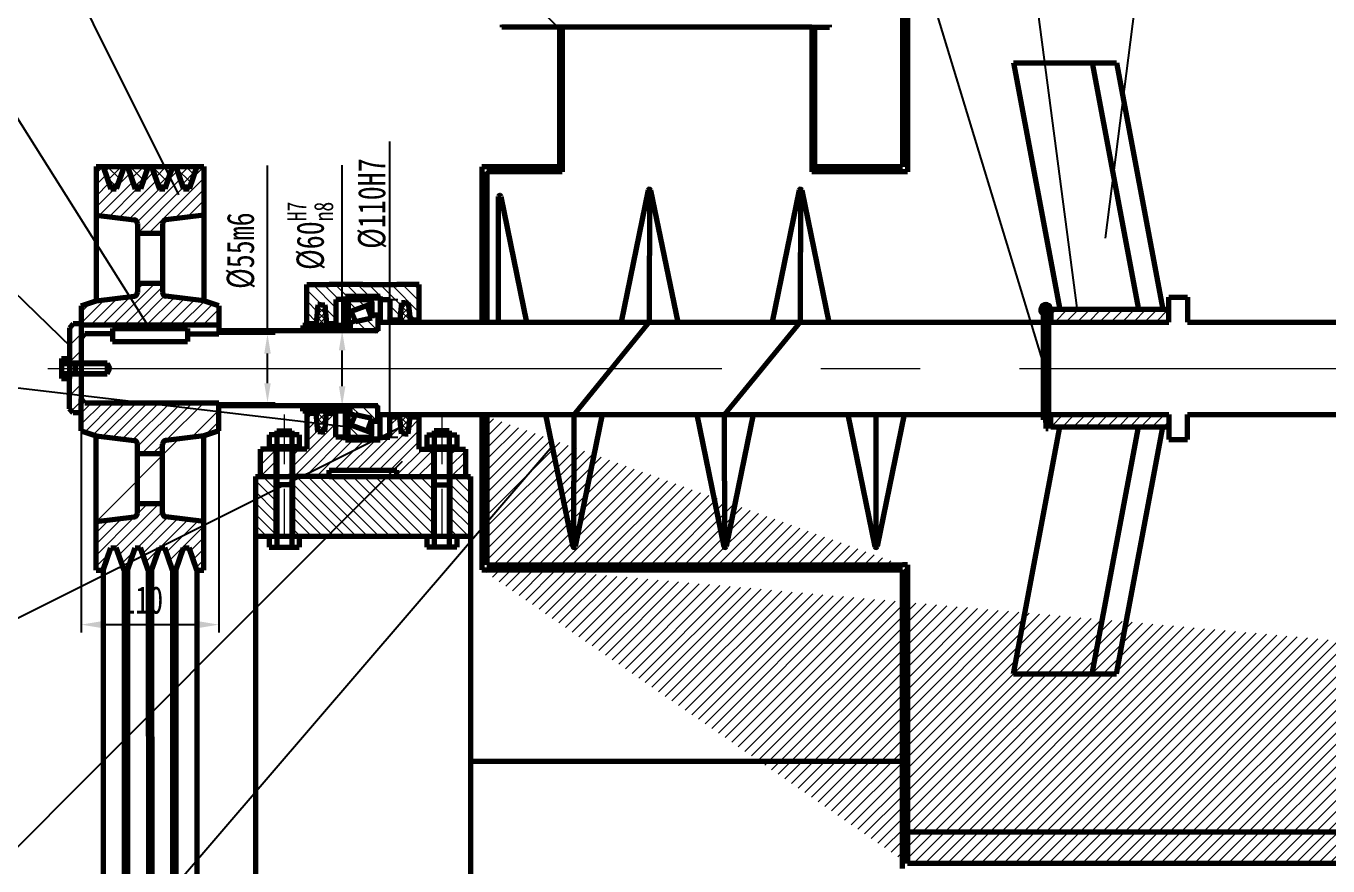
# Model space of a CAD drawing. Extents: x -15160 to 839, y 136 to 1948.
# Drawn here: x -237.4 to -70.8, y 1590.3 to 1697.8 of the extents above; entities that cross this region are included whole.
import ezdxf

# ---------------------------------------------------------------- set-up
doc = ezdxf.new("R2010")
doc.units = 0
doc.linetypes.add('CENTERX2', pattern=[101.60000000000001, 63.5, -12.7, 12.7, -12.7])
doc.linetypes.add('DASHED2', pattern=[9.524999999999999, 6.35, -3.175])
for name, color, linetype, lineweight in [('标注层', 3, 'CONTINUOUS', 25), ('点划线', 1, 'CENTERX2', 9), ('粗实线', 7, 'CONTINUOUS', 50), ('细实线', 5, 'CONTINUOUS', 20), ('虚线', 4, 'DASHED2', 9)]:
    doc.layers.add(name, color=color, linetype=linetype, lineweight=lineweight)
doc.styles.get("Standard").update_dxf_attribs({"font": 'simfang.ttf', "width": 0.75, "height": 5})

msp = doc.modelspace()

# ---------------------------------------------------------------- hatches: boundary and pattern name
at = {"layer": '细实线'}
h = msp.add_hatch(dxfattribs=at)
h.set_pattern_fill('ANSI31', color=256, scale=0.3200000000000001, style=0)
h.set_pattern_definition([(44.99999999999999, (-136.8445459959983, 1662.852031325792), (-0.7184204896855322, 0.7184204896855324), [])])
h.paths.add_polyline_path([(-136.8445459959983, 1697.628209879274), (-136.5245459959983, 1697.628209879274), (-136.5245459959983, 1679.766026279274), (-125.2718337676726, 1679.766026279274), (-125.2718337676726, 1717.982385647898), (258.7281662323275, 1717.982385647898), (258.7281662323275, 1662.852031325792), (258.0881662323275, 1662.852031325792), (258.0881662323274, 1717.342385647898), (-124.6318337676727, 1717.342385647898), (-124.6318337676727, 1679.126026279274), (-125.2718337676726, 1679.126026279274), (-136.8445459959983, 1679.126026279274)])
h = msp.add_hatch(dxfattribs=at)
h.set_pattern_fill('ANSI31', color=256, scale=0.3200000000000001, style=0)
h.set_pattern_definition([(44.99999999999999, (-179.0820744279982, 1659.902385647898), (-0.7184204896855322, 0.7184204896855324), [])])
h.paths.add_polyline_path([(-169.1355712919983, 1679.126026279274), (-168.8155712919983, 1679.126026279274), (-168.8155712919983, 1697.628209879274), (-169.1355712919984, 1697.628209879274), (-169.1355712919984, 1679.766026279274), (-179.0820744279982, 1679.766026279274), (-179.0820744279982, 1659.902385647898), (-178.4420744279983, 1659.902385647898), (-178.4420744279983, 1679.126026279274)])
h = msp.add_hatch(dxfattribs=at)
h.set_pattern_fill('ANSI31', color=256, scale=0.3200000000000001, style=0)
h.set_pattern_definition([(44.99999999999999, (-230.3575678723241, 1628.142385647898), (-0.7184204896855322, 0.7184204896855324), [])])
h.paths.add_polyline_path([(-214.6615678723242, 1679.822385647898), (-215.5611981998185, 1679.822385647898), (-216.5528617260929, 1676.942385647898), (-217.2502740185552, 1676.942385647898), (-218.2419375448293, 1679.822385647898), (-218.67647696047, 1679.822385647898), (-219.6681404867442, 1676.942385647898), (-220.3542740185553, 1676.942385647898), (-221.3459375448296, 1679.822385647898), (-221.7691981998185, 1679.822385647898), (-222.760861726093, 1676.942385647898), (-223.446995257904, 1676.942385647898), (-224.4386587841781, 1679.822385647898), (-224.8731981998187, 1679.822385647898), (-225.864861726093, 1676.942385647898), (-226.5622740185553, 1676.942385647898), (-227.5539375448295, 1679.822385647898), (-228.4535678723241, 1679.822385647898), (-228.4535678723242, 1673.575090327274), (-223.5805127583272, 1672.991719666644, -0.3797315956473384), (-223.157567872324, 1672.515122652421), (-223.157567872324, 1671.295090327274), (-220.2522057184823, 1671.295090327274), (-219.957567872324, 1671.589728173432), (-219.957567872324, 1672.515122652421, -0.3797315956473459), (-219.5346229863209, 1672.991719666644), (-214.661567872324, 1673.575090327274)])
h.paths.add_polyline_path([(-214.6615678723238, 1662.615090327274), (-219.5346229863208, 1663.198460987904, -0.3797315956473034), (-219.9575678723239, 1663.675058002128), (-219.9575678723239, 1664.895090327274), (-223.157567872324, 1664.895090327274), (-223.157567872324, 1663.675058002128, -0.3797315956473343), (-223.5805127583272, 1663.198460987904), (-228.4535678723238, 1662.615090327274), (-230.2463842498188, 1662.019332285623), (-230.3575678723241, 1661.908148663118), (-230.3575678723241, 1659.550385647898), (-212.757567872324, 1659.550385647898), (-212.757567872324, 1661.982385647898)])
h.paths.add_polyline_path([(-212.7575678723239, 1649.582385647898), (-212.997567872324, 1649.582385647898), (-213.237567872324, 1649.582385647898), (-229.8775678723241, 1649.582385647898), (-230.357567872324, 1650.062385647898), (-230.3575678723238, 1645.982385647898), (-228.4535678723236, 1645.349680968521), (-223.5805127583271, 1644.766310307892, -0.3797315956473343), (-223.157567872324, 1644.289713293668), (-223.157567872324, 1643.069680968521), (-219.9575678723238, 1643.069680968522), (-219.9575678723238, 1644.289713293668, -0.3797315956472951), (-219.5346229863207, 1644.766310307892), (-214.6615678723237, 1645.349680968521), (-212.7575678723239, 1645.982385647898)])
h.paths.add_polyline_path([(-214.6615678723239, 1634.389680968522), (-219.5346229863208, 1634.973051629152, -0.3797315956473377), (-219.957567872324, 1635.449648643375), (-219.9575678723239, 1636.669680968522), (-223.157567872324, 1636.669680968522), (-223.157567872324, 1635.449648643375, -0.3797315956473343), (-223.5805127583271, 1634.973051629152), (-228.4163386476745, 1634.394137810661), (-228.4535678723238, 1634.356908586011), (-228.4535678723238, 1628.142385647898), (-227.5539375448293, 1628.142385647898), (-226.5622740185551, 1631.022385647898), (-225.8648617260927, 1631.022385647898), (-224.8731981998186, 1628.142385647898), (-224.438658784178, 1628.142385647898), (-223.4469952579038, 1631.022385647898), (-222.7608617260927, 1631.022385647898), (-221.7691981998185, 1628.142385647898), (-221.3459375448293, 1628.142385647898), (-220.354274018555, 1631.022385647898), (-219.6681404867442, 1631.022385647898), (-218.67647696047, 1628.142385647898), (-218.2419375448293, 1628.142385647898), (-217.250274018555, 1631.022385647898), (-216.5528617260927, 1631.022385647898), (-215.5611981998184, 1628.142385647898), (-214.6615678723239, 1628.142385647898)])
h = msp.add_hatch(dxfattribs=at)
h.set_pattern_fill('ANSI37', color=256, scale=0.3200000000000001, style=0)
h.set_pattern_definition([(44.99999999999999, (-227.5539375448296, 1463.387194295431), (-0.7184204896855322, 0.7184204896855324), []), (135, (-227.5539375448296, 1463.387194295431), (-0.7184204896855324, -0.7184204896855322), [])])
h.paths.add_polyline_path([(-224.8731981998187, 1679.822385647898), (-227.5539375448296, 1679.822385647898), (-226.6499011422183, 1677.196873293619), (-225.77723460243, 1677.196873293619)])
h.paths.add_polyline_path([(-221.7691981998186, 1679.822385647898), (-224.4386587841781, 1679.822385647898), (-223.5346223815667, 1677.196873293619), (-222.67323460243, 1677.196873293619)])
h.paths.add_polyline_path([(-218.67647696047, 1679.822385647898), (-221.3459375448295, 1679.822385647898), (-220.4419011422181, 1677.196873293619), (-219.5805133630814, 1677.196873293619)])
h.paths.add_polyline_path([(-215.5611981998186, 1679.822385647898), (-218.2419375448295, 1679.822385647898), (-217.3379011422181, 1677.196873293619), (-216.4652346024299, 1677.196873293619)])
h.paths.add_polyline_path([(-225.7746168079867, 1466.094038074967), (-226.5912740366863, 1466.094038074967), (-227.3029454223367, 1464.02719429543), (-225.0629454223364, 1464.02719429543)])
h.paths.add_polyline_path([(-225.0629454223364, 1464.02719429543), (-227.3029454223367, 1464.02719429543), (-227.523315094842, 1463.387194295431), (-224.8425757498312, 1463.387194295431)])
h.paths.add_polyline_path([(-222.673974584695, 1466.103789766608), (-223.4726374993265, 1466.103789766608), (-224.1876666616853, 1464.02719429543), (-221.9589454223363, 1464.02719429543)])
h.paths.add_polyline_path([(-221.9589454223364, 1464.02719429543), (-224.1876666616853, 1464.02719429543), (-224.4080363341906, 1463.387194295431), (-221.7385757498311, 1463.387194295431)])
h.paths.add_polyline_path([(-219.580160730401, 1466.100616582398), (-220.3810088749234, 1466.100616582398), (-221.0949454223367, 1464.02719429543), (-218.8662241829877, 1464.02719429543)])
h.paths.add_polyline_path([(-218.8662241829877, 1464.02719429543), (-221.0949454223367, 1464.02719429543), (-221.3153150948419, 1463.387194295431), (-218.6458545104824, 1463.387194295431)])
h.paths.add_polyline_path([(-216.4592156782747, 1466.084160477061), (-217.2826751663983, 1466.084160477061), (-217.9909454223366, 1464.02719429543), (-215.7509454223363, 1464.02719429543)])
h.paths.add_polyline_path([(-215.7509454223363, 1464.02719429543), (-217.9909454223366, 1464.02719429543), (-218.2113150948418, 1463.387194295431), (-215.530575749831, 1463.387194295431)])
h = msp.add_hatch(dxfattribs=at)
h.set_pattern_fill('ANSI31', color=256, scale=0.3200000000000001, angle=90, style=0)
h.set_pattern_definition([(135, (-201.4987612759983, 1659.732141159274), (-0.7184204896855324, -0.7184204896855322), [])])
h.paths.add_polyline_path([(-187.0987612759983, 1664.707727511274), (-189.5367345996725, 1664.707727511274), (-189.9787612759982, 1664.707727511274), (-194.2987612759982, 1664.707727511274), (-194.2987612759982, 1663.182385647898), (-192.0787612759982, 1663.182385647898), (-192.0787612759982, 1662.808263335274), (-190.8407827479983, 1662.808263335274), (-190.8407827479982, 1660.179113479275), (-189.6016210490156, 1660.179113479275), (-189.3697093701004, 1662.370765550651), (-188.9404898021004, 1662.370765550651), (-188.5112702341004, 1662.370765550651), (-188.2793585551852, 1660.179113479275), (-187.0987612759983, 1660.179113479274)])
h.paths.add_polyline_path([(-194.2987612759982, 1664.707727511274), (-198.6187612759983, 1664.707727511274), (-199.060787952324, 1664.707727511274), (-201.4987612759983, 1664.707727511274), (-201.4987612759982, 1659.732141159274), (-200.3068963639982, 1659.732141159274), (-200.0569701079983, 1662.094037719274), (-199.6277505399983, 1662.094037719274), (-199.1985309719983, 1662.094037719274), (-198.9486047159983, 1659.732141159274), (-197.7567398039984, 1659.732141159274), (-197.7567398039982, 1662.808263335274), (-196.5187612759984, 1662.808263335274), (-196.5187612759983, 1663.182385647898), (-194.2987612759982, 1663.182385647898)])
h = msp.add_hatch(dxfattribs=at)
h.set_pattern_fill('ANSI31', color=256, scale=0.3200000000000001, style=0)
h.set_pattern_definition([(135, (-192.398761275998, 1658.782385647898), (0.7184204896855322, 0.7184204896855324), [])])
h.paths.add_polyline_path([(-196.1987612759982, 1661.123749124055), (-196.1987612759982, 1662.462385647898, -0.4142135623730951), (-195.8787612759982, 1662.782385647898), (-193.4787612759982, 1662.782385647898, -0.4142135623730951), (-193.1587612759981, 1662.462385647898), (-193.1587612759981, 1662.222385647897)])
h.paths.add_polyline_path([(-195.918761275998, 1658.782385647898), (-195.918761275998, 1659.784939330198), (-195.2824901928118, 1660.014883623308), (-195.2469427319983, 1659.929419303274), (-193.1587612759981, 1660.404893191274), (-193.1587612759984, 1660.782385647898), (-192.398761275998, 1660.782385647898), (-192.3987612759982, 1659.102385647898, -0.4142135623730919), (-192.7187612759982, 1658.782385647898)])
h = msp.add_hatch(dxfattribs=at)
h.set_pattern_fill('ANSI37', color=256, scale=0.16, angle=90, style=0)
h.set_pattern_definition([(135, (-200.3068963639982, 1645.594005745145), (-0.3592102448427662, -0.3592102448427661), []), (225, (-200.3068963639982, 1645.594005745145), (0.3592102448427661, -0.3592102448427662), [])])
h.paths.add_polyline_path([(-200.3068963639982, 1659.732141159274), (-200.3068963639983, 1659.455351655274), (-198.9486047159983, 1659.455351655274), (-198.9486047159983, 1659.732141159274), (-199.1985309719983, 1662.094037719274), (-199.6277505399983, 1662.094037719274), (-200.0569701079983, 1662.094037719274)])
h.paths.add_polyline_path([(-189.6016210490158, 1660.179113479275), (-189.6016210490158, 1659.902385647898), (-188.2793585551851, 1659.902385647898), (-188.2793585551852, 1660.179113479275), (-188.5112702341005, 1662.370765550651), (-188.9404898021004, 1662.370765550651), (-189.3697093701004, 1662.370765550651)])
h.paths.add_polyline_path([(-200.0569701079983, 1645.870733576521), (-199.6277505399983, 1645.870733576521), (-199.1985309719983, 1645.870733576521), (-198.9486047159983, 1648.232630136521), (-198.9486047159983, 1648.509419640521), (-200.3068963639982, 1648.509419640521), (-200.3068963639982, 1648.232630136522)])
h.paths.add_polyline_path([(-189.3697093701005, 1645.594005745145), (-188.9404898021004, 1645.594005745145), (-188.5112702341003, 1645.594005745145), (-188.2793585551852, 1647.78565781652), (-188.2793585551852, 1648.062385647898), (-189.6016210490158, 1648.062385647898), (-189.6016210490156, 1647.785657816522)])
h = msp.add_hatch(dxfattribs=at)
h.set_pattern_fill('ANSI31', color=256, scale=0.3200000000000001, style=0)
h.set_pattern_definition([(44.99999999999999, (-106.2885408759983, 1646.462385647898), (-0.7184204896855322, 0.7184204896855324), [])])
h.paths.add_polyline_path([(-91.18543549999815, 1659.902385647898), (-91.18543549999815, 1661.502385647898), (-106.2885408759983, 1661.502385647898), (-106.2885408759983, 1659.902385647898)])
h.paths.add_polyline_path([(-106.2885408759982, 1648.062385647898), (-106.2885408759983, 1646.462385647898), (-91.18543549999815, 1646.462385647898), (-91.1854354999982, 1648.062385647898)])
h = msp.add_hatch(dxfattribs=at)
h.set_pattern_fill('ANSI31', color=256, scale=0.4800000000000001, style=0)
h.set_pattern_definition([(44.99999999999999, (-231.8460587523241, 1648.302385647898), (-1.077630734528298, 1.077630734528298), [])])
h.paths.add_polyline_path([(-230.357567872324, 1659.662385647898), (-231.3660587523239, 1659.662385647898), (-231.8460587523238, 1659.182385647898), (-231.8460587523239, 1655.262385647898), (-231.8404004279982, 1655.262385647898), (-231.8404004279982, 1654.702385647898), (-230.357567872324, 1654.702385647898), (-230.357567872324, 1657.902385647898)])
h.paths.add_polyline_path([(-230.357567872324, 1653.262385647898), (-231.8404004279982, 1653.262385647898), (-231.8404004279982, 1652.702385647898), (-231.8460587523241, 1652.702385647898), (-231.8460587523239, 1648.782385647898), (-231.3660587523239, 1648.302385647898), (-230.357567872324, 1648.302385647898), (-230.357567872324, 1650.062385647898)])
h = msp.add_hatch(dxfattribs=at)
h.set_pattern_fill('ANSI31', color=256, scale=0.3200000000000001, style=0)
h.set_pattern_definition([(44.99999999999999, (-201.9913015159983, 1648.509419640521), (-0.7184204896855322, 0.7184204896855324), [])])
h.paths.add_polyline_path([(-195.918761275998, 1659.455351655274), (-201.9913015159983, 1659.455351655274), (-201.9913015159983, 1658.782385647898), (-195.918761275998, 1658.782385647898)])
h.paths.add_polyline_path([(-195.918761275998, 1649.182385647898), (-201.9913015159983, 1649.182385647898), (-201.9913015159983, 1648.509419640522), (-195.9187612759981, 1648.509419640521)])
h = msp.add_hatch(dxfattribs=at)
h.set_pattern_fill('ANSI31', color=256, scale=0.3200000000000001, style=0)
h.set_pattern_definition([(44.99999999999999, (-207.4187612759983, 1640.137043784521), (-0.7184204896855322, 0.7184204896855324), [])])
h.paths.add_polyline_path([(-201.4987612759975, 1643.657043784522), (-203.3227612759986, 1643.657043784522), (-203.3227612759986, 1640.137043784521), (-198.6187612759983, 1640.137043784521), (-198.6187612759983, 1640.937043784522), (-194.2987612759982, 1640.937043784522), (-194.2987612759983, 1644.782385647898), (-196.5187612759984, 1644.782385647898), (-196.5187612759984, 1645.156507960522), (-197.7567398039984, 1645.156507960522), (-197.7567398039984, 1648.232630136522), (-198.9486047159983, 1648.232630136522), (-199.1985309719981, 1645.870733576521), (-199.6277505399983, 1645.870733576521), (-200.0569701079983, 1645.870733576521), (-200.3068963639983, 1648.232630136522), (-201.4987612759982, 1648.232630136522)])
h.paths.add_polyline_path([(-187.0987612759984, 1643.657043784521), (-187.0987612759984, 1647.785657816521), (-188.2793585551851, 1647.785657816521), (-188.5112702341005, 1645.594005745145), (-188.9404898021004, 1645.594005745145), (-189.3697093701005, 1645.594005745145), (-189.6016210490158, 1647.785657816521), (-190.8407827479983, 1647.785657816521), (-190.8407827479982, 1645.156507960522), (-192.0787612759982, 1645.156507960521), (-192.0787612759982, 1644.782385647898), (-194.2987612759981, 1644.782385647898), (-194.2987612759982, 1641.719418808522), (-194.2987612759983, 1640.937043784522), (-189.9787612759987, 1640.937043784522), (-189.9787612759987, 1640.137043784521), (-185.2747612759985, 1640.137043784521), (-185.2747612759984, 1643.657043784521)])
h.paths.add_polyline_path([(-183.1627612759985, 1640.137043784521), (-182.4462773879982, 1640.137043784521), (-181.1787612759986, 1640.137043784521), (-181.1787612759986, 1643.657043784521), (-183.1627612759983, 1643.657043784521)])
h.paths.add_polyline_path([(-207.4187612759982, 1640.137043784521), (-205.4347612759986, 1640.137043784521), (-205.4347612759986, 1643.657043784522), (-207.4187612759983, 1643.657043784522)])
h = msp.add_hatch(dxfattribs=at)
h.set_pattern_fill('ANSI31', color=256, scale=0.3200000000000001, angle=90, style=0)
h.set_pattern_definition([(135, (-196.1987612759982, 1645.182385647898), (-0.7184204896855324, -0.7184204896855322), [])])
h.paths.add_polyline_path([(-194.298761275998, 1646.154374344339), (-196.1987612759982, 1646.841022171741), (-196.1987612759982, 1645.502385647898, 0.4142135623730951), (-195.8787612759982, 1645.182385647898), (-194.2987612759982, 1645.182385647898)])
h.paths.add_polyline_path([(-192.3987612759981, 1648.862385647898, 0.4142135623730284), (-192.7187612759981, 1649.182385647898), (-194.2987612759982, 1649.182385647898), (-194.2987612759982, 1647.819453358752), (-193.1587612759981, 1647.559878104522), (-193.1587612759981, 1647.182385647898), (-192.398761275998, 1647.182385647898)])
h.paths.add_polyline_path([(-194.298761275998, 1649.182385647898), (-195.918761275998, 1649.182385647898), (-195.918761275998, 1648.179831965597), (-195.2824901928118, 1647.949887672487), (-195.2469427319983, 1648.035351992522), (-194.2987612759982, 1647.819453358752)])
h = msp.add_hatch(dxfattribs=at)
h.set_pattern_fill('ANSI31', color=256, scale=0.3200000000000001, style=0)
h.set_pattern_definition([(44.99999999999999, (-179.0820744279982, 1589.982385647898), (-0.7184204896855322, 0.7184204896855324), [])])
h.paths.add_polyline_path([(257.8908390130705, 1589.982385647898), (-124.4345065484157, 1589.982385647898)], flags=16)
edge = h.paths.add_edge_path()
edge.add_line((258.7281662323275, 1645.112739970004), (258.0881662323275, 1645.112739970004))
edge.add_line((258.0881662323275, 1590.622385647898), (258.0881662323275, 1645.253193607274))
edge.add_line((258.7281662323275, 1589.982385647898), (258.7281662323275, 1645.112739970004))
edge.add_line((257.8908390130705, 1589.982385647898), (258.7281662323273, 1589.982385647898))
edge.add_line((258.0881662323274, 1590.622385647898), (-124.6318337676726, 1590.622385647898))
edge.add_line((-125.271833767673, 1589.982385647898), (-125.2718337676727, 1628.198745016521))
edge.add_line((-124.6318337676726, 1628.838745016522), (-124.6318337676726, 1590.622385647898))
edge.add_line((-179.0820744279982, 1628.198745016521), (-125.2718337676727, 1628.198745016521))
edge.add_line((-178.4420744279983, 1628.838745016522), (-125.2718337676727, 1628.838745016522))
edge.add_line((-179.0820744279982, 1648.062385647898), (-179.0820744279982, 1628.198745016521))
edge.add_line((-178.4420744279983, 1648.062385647898), (-178.4420744279983, 1628.838745016522))
h = msp.add_hatch(dxfattribs=at)
h.set_pattern_fill('ANSI31', color=256, scale=0.3200000000000001, angle=90, style=0)
h.set_pattern_definition([(135, (-208.0462773879982, 1632.459002647274), (-0.7184204896855324, -0.7184204896855322), [])])
h.paths.add_polyline_path([(-203.3227612759985, 1632.459002647274), (-194.2987612759984, 1632.459002647274), (-194.2987612759983, 1640.137043784521), (-198.6187612759983, 1640.137043784521), (-203.3227612759985, 1640.137043784521)])
h.paths.add_polyline_path([(-194.2987612759985, 1632.459002647274), (-185.2747612759985, 1632.459002647274), (-185.2747612759985, 1640.137043784521), (-189.9787612759987, 1640.137043784521), (-194.2987612759984, 1640.137043784521)])
h.paths.add_polyline_path([(-180.5512451639988, 1640.137043784521), (-182.4462773879983, 1640.137043784521), (-183.1627612759985, 1640.137043784521), (-183.1627612759987, 1632.459002647274), (-180.5512451639988, 1632.459002647274)])
h.paths.add_polyline_path([(-208.0462773879982, 1632.459002647274), (-205.4347612759984, 1632.459002647274), (-205.4347612759986, 1640.137043784521), (-208.0462773879982, 1640.137043784521)])

# ---------------------------------------------------------------- linework, layer by layer
at = {"layer": '标注层'}
for p, q in [((-190.8407827479982, 1662.782385647898), (-190.8407827479982, 1683.0096039)), ((-206.514492, 1658.382385647898), (-206.514492, 1679.936142)), ((-196.9666719879991, 1658.782385647898), (-196.9666719879991, 1680.0041092)), ((-194.6787612759982, 1662.782385647898), (-189.8407827479982, 1662.782385647898)), ((-190.8407827479982, 1647.682385647898), (-190.8407827479982, 1660.282385647898)), ((-212.757567872324, 1658.382385647898), (-205.514492, 1658.382385647898)), ((-192.3987612759982, 1658.782385647898), (-197.9666719879991, 1658.782385647898)), ((-196.9666719879991, 1651.682385647898), (-196.9666719879991, 1656.282385647898)), ((-206.514492, 1652.082385647898), (-206.514492, 1655.882385647898)), ((-230.357567872324, 1650.062385647898), (-230.357567872324, 1620.1849781)), ((-212.7575678723239, 1649.582385647898), (-212.7575678723239, 1620.1849781)), ((-212.757567872324, 1649.582385647898), (-205.514492, 1649.582385647898)), ((-192.3987612759981, 1649.182385647898), (-197.9666719879991, 1649.182385647898)), ((-194.6787612759982, 1645.182385647898), (-189.8407827479982, 1645.182385647898)), ((-227.857567872324, 1621.1849781), (-215.2575678723239, 1621.1849781))]:
    msp.add_line(p, q, dxfattribs=at)
for points in [[(-169.1355712919983, 1697.42949464842), (-261.4120959057852, 1788.4273065009), (-269.0738287959982, 1788.4273065009)], [(-107.2082180304487, 1654.592550901853), (-147.9663316883696, 1788.4273065009), (-157.3323537, 1788.4273065009)], [(-102.875283079963, 1661.371160476892), (-119.5904288389608, 1788.4273065009), (-109.1116592, 1788.4273065009)], [(-99.26531794303445, 1670.648576018367), (-84.28297805226411, 1788.4273065009), (-72.1497302, 1788.4273065009)], [(-217.8684097464766, 1676.17270395931), (-261.6046470359982, 1763.842172407274), (-269.0738287959982, 1763.842172407274)], [(-221.5575678723241, 1659.070385647898), (-261.6046470359982, 1722.731395159274), (-269.0738287959982, 1722.731395159274)], [(-231.5474430987385, 1656.600689069878), (-261.6046470359982, 1685.777887047274), (-269.0738287959982, 1685.777887047274)], [(-194.6787612759982, 1646.291703909819), (-261.6046470359982, 1654.16861054078), (-269.0738287959982, 1654.16861054078)], [(-189.4599636480014, 1646.44694241499), (-261.6046470359982, 1610.456928983274), (-269.0738287959982, 1610.456928983274)], [(-170.0834755212928, 1643.964710884553), (-261.6046470359982, 1537.327204599274), (-269.0738287959982, 1537.327204599274)], [(-189.27909303524, 1642.062413569406), (-261.6046470359982, 1569.592069399274), (-269.0738287959982, 1569.592069399274)]]:
    msp.add_lwpolyline(points, dxfattribs=at)
for points in [[(-191.2574494146649, 1660.282385647898), (-190.4241160813316, 1660.282385647898), (-190.8407827479982, 1662.782385647898)], [(-206.9311586666666, 1655.882385647898), (-206.0978253333333, 1655.882385647898), (-206.514492, 1658.382385647898)], [(-197.3833386546657, 1656.282385647898), (-196.5500053213324, 1656.282385647898), (-196.9666719879991, 1658.782385647898)], [(-206.9311586666666, 1652.082385647898), (-206.0978253333333, 1652.082385647898), (-206.514492, 1649.582385647898)], [(-197.3833386546657, 1651.682385647898), (-196.5500053213324, 1651.682385647898), (-196.9666719879991, 1649.182385647898)], [(-191.2574494146649, 1647.682385647898), (-190.4241160813316, 1647.682385647898), (-190.8407827479982, 1645.182385647898)], [(-227.857567872324, 1621.601644766667), (-227.857567872324, 1620.768311433333), (-230.357567872324, 1621.1849781)], [(-215.2575678723239, 1621.601644766667), (-215.2575678723239, 1620.768311433333), (-212.7575678723239, 1621.1849781)]]:
    msp.add_solid(points, dxfattribs=at)
at = {"layer": '点划线'}
for p, q in [((-234.617893360324, 1653.982385647898), (-208.3331738883239, 1653.982385647898)), ((-211.8976435159981, 1653.982385647898), (294.5847525160018, 1653.982385647898))]:
    msp.add_line(p, q, dxfattribs=at)
at = {"layer": '粗实线', "lineweight": 70}
for p, q in [((-125.2718337676726, 1717.982385647898), (-125.2718337676726, 1679.766026279274)), ((-124.6318337676727, 1717.342385647898), (-124.6318337676727, 1679.126026279274)), ((-136.8445459959983, 1697.628209879274), (-176.5324424759983, 1697.628209879274)), ((-176.5046615799983, 1697.948209879274), (-176.5046615799983, 1697.628209879274)), ((-169.1355712919983, 1697.628209879274), (-169.1355712919984, 1679.766026279274)), ((-168.8155712919983, 1697.628209879274), (-168.8155712919983, 1679.126026279274)), ((-136.8445459959983, 1697.628209879274), (-136.8445459959983, 1679.126026279274)), ((-136.8445459959983, 1697.628209879274), (-136.5245459959983, 1697.628209879274)), ((-136.5245459959983, 1697.628209879274), (-136.5245459959983, 1679.766026279274)), ((-136.5245459959983, 1697.628209879274), (-134.5844652119982, 1697.628209879274)), ((-134.5844652119982, 1697.628209879274), (-134.5844652119982, 1697.948209879274)), ((-111.0657529218344, 1693.084736151274), (-97.87829069783432, 1693.084736151274)), ((-111.0657529218344, 1693.084736151274), (-105.1472174199983, 1661.502385647898)), ((-100.9847153378343, 1693.084736151274), (-95.06617983599828, 1661.502385647898)), ((-97.87829069783432, 1693.084736151274), (-91.95975519599826, 1661.502385647898)), ((-228.4535678723241, 1679.822385647898), (-227.5539375448296, 1679.822385647898)), ((-228.4535678723241, 1679.822385647898), (-228.4535678723242, 1662.615090327274)), ((-227.5539375448295, 1679.822385647898), (-226.5622740185553, 1676.942385647898)), ((-227.5539375448295, 1679.822385647898), (-215.5611981998187, 1679.822385647898)), ((-224.8731981998187, 1679.822385647898), (-225.864861726093, 1676.942385647898)), ((-224.8731981998187, 1679.822385647898), (-224.4386587841781, 1679.822385647898)), ((-224.4386587841781, 1679.822385647898), (-223.446995257904, 1676.942385647898)), ((-221.7691981998186, 1679.822385647898), (-222.7608617260929, 1676.942385647898)), ((-221.7691981998186, 1679.822385647898), (-221.3459375448295, 1679.822385647898)), ((-221.3459375448295, 1679.822385647898), (-220.3542740185553, 1676.942385647898)), ((-218.67647696047, 1679.822385647898), (-219.6681404867442, 1676.942385647898)), ((-218.67647696047, 1679.822385647898), (-218.2419375448295, 1679.822385647898)), ((-218.2419375448294, 1679.822385647898), (-217.2502740185552, 1676.942385647898)), ((-215.5611981998186, 1679.822385647898), (-216.5528617260928, 1676.942385647898)), ((-215.5611981998187, 1679.822385647898), (-214.661567872324, 1679.822385647898)), ((-214.661567872324, 1679.822385647898), (-214.661567872324, 1662.615090327274)), ((-169.1355712919983, 1679.766026279274), (-179.0820744279982, 1679.766026279274)), ((-179.0820744279982, 1679.766026279274), (-179.0820744279981, 1659.902385647898)), ((-125.2718337676726, 1679.766026279274), (-136.5245459959983, 1679.766026279274)), ((-169.1355712919983, 1679.126026279274), (-178.4420744279983, 1679.126026279274)), ((-178.4420744279983, 1679.126026279274), (-178.4420744279983, 1659.902385647898)), ((-168.8155712919983, 1679.126026279274), (-169.1355712919983, 1679.126026279274)), ((-125.2718337676726, 1679.126026279274), (-136.8445459959983, 1679.126026279274)), ((-124.6318337676727, 1679.126026279274), (-125.2718337676726, 1679.126026279274)), ((-226.6499011422181, 1677.196873293619), (-225.77723460243, 1677.196873293619)), ((-226.5622740185553, 1676.942385647898), (-225.864861726093, 1676.942385647898)), ((-223.5346223815667, 1677.196873293619), (-222.67323460243, 1677.196873293619)), ((-223.446995257904, 1676.942385647898), (-222.7608617260929, 1676.942385647898)), ((-220.4419011422181, 1677.196873293619), (-219.5805133630814, 1677.196873293619)), ((-220.3542740185553, 1676.942385647898), (-219.6681404867442, 1676.942385647898)), ((-217.3379011422181, 1677.196873293619), (-216.4652346024298, 1677.196873293619)), ((-217.2502740185552, 1676.942385647898), (-216.5528617260928, 1676.942385647898)), ((-176.9695954359982, 1659.902385647898), (-176.9695954359981, 1675.960414931254)), ((-176.6528585868394, 1675.992563961034), (-173.3525266959334, 1659.902385647898)), ((-157.800941533157, 1676.77261536653), (-161.2612734240631, 1659.902385647898)), ((-157.6450263042185, 1676.900464227174), (-157.6815951959982, 1659.901400791274)), ((-157.4874678348395, 1676.77261536653), (-154.0271359439336, 1659.902385647898)), ((-138.475550781157, 1676.77261536653), (-141.9358826720631, 1659.902385647898)), ((-138.3146623606248, 1676.900412466603), (-138.3768923159982, 1660.745985767274)), ((-138.1620770828396, 1676.77261536653), (-134.7017451919335, 1659.902385647898)), ((-228.4535678723241, 1673.575090327274), (-223.5805127583272, 1672.991719666644)), ((-214.661567872324, 1673.575090327274), (-219.5346229863209, 1672.991719666644)), ((-223.157567872324, 1672.515122652421), (-223.157567872324, 1663.675058002128)), ((-223.157567872324, 1671.295090327274), (-219.957567872324, 1671.295090327274)), ((-219.957567872324, 1672.515122652421), (-219.9575678723239, 1663.675058002128)), ((-223.157567872324, 1664.895090327274), (-219.957567872324, 1664.895090327274)), ((-201.4987612759982, 1659.455351655274), (-201.4987612759983, 1664.707727511274)), ((-201.4987612759983, 1664.707727511274), (-199.060787952324, 1664.707727511274)), ((-199.060787952324, 1664.707727511274), (-198.6187612759983, 1664.707727511274)), ((-194.2987612759983, 1664.707727511274), (-198.6187612759983, 1664.707727511274)), ((-194.2987612759982, 1664.707727511274), (-189.9787612759982, 1664.707727511274)), ((-189.5367345996725, 1664.707727511274), (-189.9787612759982, 1664.707727511274)), ((-187.0987612759983, 1664.707727511274), (-189.5367345996725, 1664.707727511274)), ((-187.0987612759983, 1659.902385647898), (-187.0987612759983, 1664.707727511274)), ((-230.3575678723241, 1661.982385647898), (-228.4535678723241, 1662.615090327274)), ((-228.4535678723241, 1662.615090327274), (-223.5805127583272, 1663.198460987904)), ((-214.6615678723239, 1662.615090327274), (-219.5346229863208, 1663.198460987904)), ((-212.7575678723239, 1661.982385647898), (-214.6615678723239, 1662.615090327274)), ((-196.5187612759984, 1662.808263335274), (-197.7567398039982, 1662.808263335274)), ((-197.7567398039982, 1662.808263335274), (-197.7567398039982, 1659.455351655274)), ((-196.5187612759984, 1663.182385647898), (-196.5187612759983, 1659.455351655274)), ((-192.0787612759982, 1663.182385647898), (-196.5187612759984, 1663.182385647898)), ((-195.8787612759982, 1662.782385647898), (-193.4787612759982, 1662.782385647898)), ((-192.0787612759982, 1663.182385647898), (-192.0787612759982, 1659.902385647898)), ((-192.0787612759982, 1662.808263335274), (-190.8407827479982, 1662.808263335274)), ((-190.8407827479982, 1662.808263335274), (-190.8407827479982, 1659.902385647898)), ((-91.18543549999815, 1659.902385647898), (-91.18543549999815, 1663.102385647898)), ((-91.18543549999815, 1663.102385647898), (-91.18543549999815, 1663.102385647898)), ((-91.18543549999815, 1663.102385647898), (-88.78543549999814, 1663.102385647898)), ((-88.78543549999814, 1663.102385647898), (-88.78543549999814, 1663.102385647898)), ((-88.78543549999814, 1663.102385647898), (-88.78543549999814, 1659.902385647898)), ((-230.3575678723241, 1661.982385647898), (-230.357567872324, 1657.902385647898)), ((-212.757567872324, 1661.982385647898), (-212.757567872324, 1658.382385647898)), ((-200.0569701079983, 1662.094037719274), (-200.3068963639982, 1659.732141159274)), ((-199.6277505399983, 1662.094037719274), (-200.0569701079983, 1662.094037719274)), ((-199.6277505399983, 1662.094037719274), (-199.1985309719983, 1662.094037719274)), ((-199.1985309719983, 1662.094037719274), (-198.9486047159983, 1659.732141159274)), ((-196.1987612759982, 1662.462385647898), (-196.1987612759982, 1659.455351655274)), ((-193.1587612759981, 1662.222385647898), (-196.1987612759982, 1661.123749124055)), ((-195.8031681678102, 1661.266713938935), (-195.2469427319983, 1659.929419303274)), ((-193.1587612759981, 1660.404893191274), (-193.7397156663433, 1662.012432453187)), ((-193.1587612759981, 1662.462385647898), (-193.1587612759981, 1660.782385647898)), ((-189.3697093701005, 1662.370765550651), (-189.6016210490158, 1660.179113479274)), ((-188.9404898021004, 1662.370765550651), (-189.3697093701005, 1662.370765550651)), ((-188.9404898021004, 1662.370765550651), (-188.5112702341004, 1662.370765550651)), ((-188.5112702341004, 1662.370765550651), (-188.2793585551851, 1660.179113479274)), ((-106.9285408759983, 1661.049837307939), (-106.9285408759983, 1646.298549287274)), ((-106.9285408759983, 1661.049837307939), (-106.9285408759983, 1661.049837307939)), ((-91.18543549999815, 1661.502385647898), (-106.2885408759983, 1661.502385647898)), ((-106.2885408759982, 1661.502385647898), (-106.2885408759982, 1659.902385647898)), ((-231.3660587523239, 1659.662385647898), (-231.8460587523238, 1659.182385647898)), ((-230.357567872324, 1659.662385647898), (-231.3660587523239, 1659.662385647898)), ((-230.3575678723241, 1659.550385647898), (-212.757567872324, 1659.550385647898)), ((-195.918761275998, 1659.455351655274), (-201.9913015159983, 1659.455351655274)), ((-201.9913015159983, 1659.455351655274), (-201.9913015159983, 1658.782385647898)), ((-201.4987612759982, 1659.732141159274), (-200.3068963639982, 1659.732141159274)), ((-200.3068963639982, 1659.732141159274), (-200.3068963639982, 1659.455351655274)), ((-198.9486047159983, 1659.732141159274), (-197.7567398039982, 1659.732141159274)), ((-198.9486047159983, 1659.732141159274), (-198.9486047159983, 1659.455351655274)), ((-195.282490192812, 1660.014883623308), (-195.9258274839985, 1659.782385647898)), ((-195.918761275998, 1659.782385647898), (-195.918761275998, 1658.782385647898)), ((-193.1587612759981, 1660.404893191274), (-195.2469427319983, 1659.929419303274)), ((-192.3987612759982, 1660.782385647898), (-193.1587612759981, 1660.782385647898)), ((-193.1587612759981, 1660.782385647898), (-193.1587612759981, 1660.404893191274)), ((-192.398761275998, 1660.782385647898), (-192.3987612759982, 1658.782385647898)), ((-192.3987612759981, 1659.902385647898), (-91.18543549999815, 1659.902385647898)), ((-190.8407827479982, 1660.179113479274), (-189.6016210490158, 1660.179113479274)), ((-189.6016210490158, 1660.179113479274), (-189.6016210490158, 1659.902385647898)), ((-188.2793585551851, 1660.179113479274), (-188.2793585551851, 1659.902385647898)), ((-188.2793585551851, 1660.179113479274), (-187.0987612759983, 1660.179113479274)), ((-167.2898845879981, 1648.059878775274), (-157.6819148279982, 1659.901746135274)), ((-138.3766814999983, 1659.904046615274), (-148.0298490199982, 1648.063484487274)), ((-138.3768923159982, 1660.745985767274), (-138.3768923159982, 1659.902181207274)), ((-107.2805408759982, 1659.902385647898), (-107.2805408759982, 1648.062385647898)), ((-107.2485408759982, 1660.862385647898), (-107.2485408759982, 1647.407379831274)), ((-106.6085408759982, 1660.862385647898), (-106.6085408759982, 1646.298549287274)), ((-106.5765408759982, 1659.902385647898), (-106.5765408759982, 1648.062385647898)), ((-88.78543549999814, 1659.902385647898), (-52.8111099399982, 1659.902385647898)), ((-231.8460587523238, 1659.182385647898), (-231.846058752324, 1655.262385647898)), ((-229.8775678723241, 1658.382385647898), (-230.357567872324, 1657.902385647898)), ((-230.357567872324, 1657.902385647898), (-230.357567872324, 1654.702385647898)), ((-226.357567872324, 1658.382385647898), (-229.8775678723241, 1658.382385647898)), ((-226.357567872324, 1659.070385647898), (-216.757567872324, 1659.070385647898)), ((-226.357567872324, 1659.070385647898), (-226.357567872324, 1657.422385647898)), ((-216.757567872324, 1659.070385647898), (-216.7575678723239, 1657.422385647898)), ((-216.757567872324, 1658.382385647898), (-213.2375678723241, 1658.382385647898)), ((-213.2375678723241, 1658.382385647898), (-212.757567872324, 1658.382385647898)), ((-212.9975678723241, 1658.382385647898), (-212.757567872324, 1658.382385647898)), ((-195.8787612759984, 1658.782385647898), (-212.757567872324, 1658.782385647898)), ((-192.3987612759982, 1658.782385647898), (-195.8787612759984, 1658.782385647898)), ((-226.357567872324, 1657.422385647898), (-216.7575678723239, 1657.422385647898)), ((-232.8644004279982, 1655.262385647898), (-232.8644004279981, 1652.702385647898)), ((-232.8644004279981, 1655.262385647898), (-231.8404004279982, 1655.262385647898)), ((-232.8644004279982, 1654.622385647898), (-227.0404004279982, 1654.622385647898)), ((-231.846058752324, 1655.262385647898), (-231.8460587523239, 1654.702385647898)), ((-231.8460587523239, 1654.702385647898), (-231.8460587523239, 1653.262385647898)), ((-231.8404004279982, 1655.262385647898), (-231.8404004279982, 1652.702385647898)), ((-231.8404004279982, 1654.702385647898), (-227.0404004279982, 1654.702385647898)), ((-231.1218437559982, 1654.622385647898), (-231.1218437559982, 1653.342385647898)), ((-230.357567872324, 1654.702385647898), (-230.357567872324, 1653.262385647898)), ((-227.0404004279982, 1654.702385647898), (-227.0404004279982, 1653.262385647898)), ((-227.0404004279982, 1654.622385647898), (-226.6708962557168, 1653.982385647898)), ((-232.8644004279981, 1653.342385647898), (-227.0404004279982, 1653.342385647898)), ((-232.8644004279981, 1652.702385647898), (-231.8404004279982, 1652.702385647898)), ((-231.8460587523239, 1653.262385647898), (-231.846058752324, 1652.702385647898)), ((-231.8460587523238, 1648.782385647898), (-231.846058752324, 1652.702385647898)), ((-231.8404004279982, 1653.262385647898), (-227.0404004279982, 1653.262385647898)), ((-230.357567872324, 1653.262385647898), (-230.357567872324, 1650.062385647898)), ((-227.0404004279982, 1653.342385647898), (-226.6708962557168, 1653.982385647898)), ((-230.357567872324, 1645.982385647898), (-230.357567872324, 1650.062385647898)), ((-229.8775678723241, 1649.582385647898), (-230.357567872324, 1650.062385647898)), ((-229.8775678723241, 1649.582385647898), (-213.237567872324, 1649.582385647898)), ((-229.8775678723241, 1649.582385647898), (-229.8775678723241, 1649.582385647898)), ((-213.237567872324, 1649.582385647898), (-212.7575678723239, 1649.582385647898)), ((-212.997567872324, 1649.582385647898), (-212.757567872324, 1649.582385647898)), ((-212.7575678723239, 1645.982385647898), (-212.7575678723239, 1649.582385647898)), ((-231.3660587523239, 1648.302385647898), (-231.8460587523238, 1648.782385647898)), ((-230.357567872324, 1648.302385647898), (-231.3660587523239, 1648.302385647898)), ((-192.3987612759981, 1649.182385647898), (-212.757567872324, 1649.182385647898)), ((-201.9913015159983, 1648.509419640521), (-201.9913015159983, 1649.182385647898)), ((-195.918761275998, 1648.509419640521), (-201.9913015159983, 1648.509419640521)), ((-201.4987612759982, 1648.509419640521), (-201.4987612759983, 1643.657043784522)), ((-201.4987612759982, 1648.232630136522), (-200.3068963639982, 1648.232630136522)), ((-200.3068963639982, 1648.232630136522), (-200.3068963639982, 1648.509419640521)), ((-200.0569701079983, 1645.870733576521), (-200.3068963639982, 1648.232630136522)), ((-199.1985309719983, 1645.870733576521), (-198.9486047159983, 1648.232630136522)), ((-198.9486047159983, 1648.232630136522), (-198.9486047159983, 1648.509419640521)), ((-198.9486047159983, 1648.232630136522), (-197.7567398039982, 1648.232630136522)), ((-197.7567398039982, 1645.156507960522), (-197.7567398039982, 1648.509419640521)), ((-196.5187612759984, 1644.782385647898), (-196.5187612759983, 1648.509419640521)), ((-196.1987612759982, 1645.502385647898), (-196.1987612759982, 1648.509419640521)), ((-195.282490192812, 1647.949887672487), (-195.9258274839985, 1648.182385647898)), ((-195.918761275998, 1648.182385647898), (-195.918761275998, 1649.182385647898)), ((-195.8031681678102, 1646.698057356861), (-195.2469427319983, 1648.035351992522)), ((-193.1587612759981, 1647.559878104522), (-195.2469427319983, 1648.035351992522)), ((-192.398761275998, 1647.182385647898), (-192.3987612759982, 1649.182385647898)), ((-192.3987612759981, 1648.062385647898), (-91.18543549999815, 1648.062385647898)), ((-192.0787612759982, 1644.782385647898), (-192.0787612759982, 1648.062385647898)), ((-190.8407827479982, 1645.156507960522), (-190.8407827479982, 1648.062385647898)), ((-190.8407827479982, 1647.785657816521), (-189.6016210490158, 1647.785657816521)), ((-189.6016210490158, 1647.785657816521), (-189.6016210490158, 1648.062385647898)), ((-189.3697093701005, 1645.594005745145), (-189.6016210490158, 1647.785657816521)), ((-188.5112702341004, 1645.594005745145), (-188.2793585551851, 1647.785657816521)), ((-188.2793585551851, 1647.785657816521), (-188.2793585551851, 1648.062385647898)), ((-188.2793585551851, 1647.785657816521), (-187.0987612759983, 1647.785657816521)), ((-187.0987612759984, 1643.657043784521), (-187.0987612759984, 1648.062385647898)), ((-179.0820744279982, 1648.062385647898), (-179.0820744279982, 1628.198745016521)), ((-178.4420744279983, 1648.062385647898), (-178.4420744279983, 1628.838745016522)), ((-170.9239688000631, 1648.062385647898), (-167.4636369024072, 1631.192155929265)), ((-167.3101720623453, 1631.06433841893), (-167.2914895639982, 1648.062385647898)), ((-163.6898313199333, 1648.062385647898), (-167.1501632040898, 1631.192155929265)), ((-151.5985780480632, 1648.062385647898), (-148.138246157157, 1631.192155929265)), ((-147.9808986736761, 1631.064306124282), (-148.0316580279982, 1648.062385647898)), ((-144.3644405679333, 1648.062385647898), (-147.8247724588396, 1631.192155929265)), ((-132.2731872960633, 1648.062385647898), (-128.8128554051571, 1631.192155929265)), ((-128.6509698852068, 1631.064387820536), (-128.6282150679982, 1648.059060295274)), ((-125.0390498159334, 1648.062385647898), (-128.4993817068396, 1631.192155929265)), ((-106.2885408759982, 1646.462385647898), (-106.2885408759982, 1648.062385647898)), ((-91.18543549999815, 1648.062385647898), (-91.18543549999815, 1644.862385647898)), ((-88.78543549999814, 1644.862385647898), (-88.78543549999814, 1648.062385647898)), ((-88.78543549999814, 1648.062385647898), (-52.8111099399982, 1648.062385647898)), ((-230.357567872324, 1645.982385647898), (-228.453567872324, 1645.349680968522)), ((-212.7575678723239, 1645.982385647898), (-214.6615678723239, 1645.349680968522)), ((-205.3387612759985, 1645.978731463274), (-205.3387612759984, 1643.945043784522)), ((-205.3387612759985, 1645.978731463274), (-203.4187612759985, 1645.978731463274)), ((-203.4187612759985, 1645.978731463274), (-203.4187612759985, 1643.945043784522)), ((-193.1587612759981, 1645.742385647898), (-196.1987612759982, 1646.841022171741)), ((-193.1587612759981, 1647.559878104522), (-193.7397156663433, 1645.952338842608)), ((-193.1587612759981, 1647.182385647898), (-193.1587612759981, 1647.559878104522)), ((-193.1587612759981, 1645.502385647898), (-193.1587612759981, 1647.182385647898)), ((-192.3987612759982, 1647.182385647898), (-193.1587612759981, 1647.182385647898)), ((-185.1787612759985, 1645.978731463274), (-185.1787612759985, 1643.945043784522)), ((-183.2587612759984, 1645.978731463274), (-185.1787612759985, 1645.978731463274)), ((-183.2587612759984, 1645.978731463274), (-183.2587612759985, 1643.945043784522)), ((-111.0657529218344, 1614.880035144521), (-105.1472174199983, 1646.462385647898)), ((-107.2485408759982, 1647.407379831274), (-106.9285408759983, 1647.407379831274)), ((-106.9285408759983, 1646.298549287274), (-106.6085408759982, 1646.298549287274)), ((-91.18543549999815, 1646.462385647898), (-106.2885408759983, 1646.462385647898)), ((-100.9847153378343, 1614.880035144521), (-95.06617983599828, 1646.462385647898)), ((-97.87829069783432, 1614.880035144521), (-91.95975519599826, 1646.462385647898)), ((-228.4535678723238, 1628.142385647898), (-228.453567872324, 1645.349680968522)), ((-228.453567872324, 1645.349680968522), (-223.5805127583271, 1644.766310307892)), ((-223.157567872324, 1635.449648643375), (-223.157567872324, 1644.289713293668)), ((-219.957567872324, 1635.449648643375), (-219.9575678723238, 1644.289713293668)), ((-214.6615678723239, 1645.349680968522), (-219.5346229863207, 1644.766310307892)), ((-214.6615678723239, 1628.142385647898), (-214.661567872324, 1645.349680968522)), ((-206.2987612759985, 1645.481043784522), (-206.2987612759985, 1643.945043784522)), ((-202.4587612759984, 1645.481043784522), (-206.2987612759985, 1645.481043784522)), ((-202.4587612759984, 1645.481043784522), (-202.4587612759984, 1643.945043784522)), ((-199.6277505399983, 1645.870733576521), (-200.0569701079983, 1645.870733576521)), ((-199.6277505399983, 1645.870733576521), (-199.1985309719983, 1645.870733576521)), ((-196.5187612759984, 1645.156507960522), (-197.7567398039982, 1645.156507960522)), ((-192.0787612759982, 1644.782385647898), (-196.5187612759984, 1644.782385647898)), ((-195.8787612759982, 1645.182385647898), (-193.4787612759982, 1645.182385647898)), ((-192.0787612759982, 1645.156507960522), (-190.8407827479982, 1645.156507960522)), ((-188.9404898021004, 1645.594005745145), (-189.3697093701005, 1645.594005745145)), ((-188.9404898021004, 1645.594005745145), (-188.5112702341004, 1645.594005745145)), ((-186.1387612759985, 1645.481043784522), (-182.2987612759985, 1645.481043784522)), ((-186.1387612759985, 1645.481043784522), (-186.1387612759985, 1643.945043784522)), ((-182.2987612759985, 1645.481043784522), (-182.2987612759985, 1643.945043784522)), ((-91.18543549999815, 1644.862385647898), (-91.18543549999815, 1644.862385647898)), ((-91.18543549999815, 1644.862385647898), (-88.78543549999814, 1644.862385647898)), ((-88.78543549999814, 1644.862385647898), (-88.78543549999814, 1644.862385647898)), ((-223.157567872324, 1643.069680968521), (-219.957567872324, 1643.069680968521)), ((-207.4187612759983, 1640.137043784521), (-207.4187612759983, 1643.657043784522)), ((-201.4987612759983, 1643.657043784522), (-207.4187612759983, 1643.657043784522)), ((-206.5387612759984, 1643.945043784522), (-206.5387612759984, 1643.657043784522)), ((-202.2187612759985, 1643.945043784522), (-206.5387612759984, 1643.945043784522)), ((-205.4347612759986, 1643.657043784522), (-205.4347612759984, 1632.459002647274)), ((-205.3387612759984, 1643.657043784522), (-205.3387612759984, 1631.115002647274)), ((-204.7512331159982, 1643.945043784522), (-204.6499050679981, 1643.657043784522)), ((-204.1372852759982, 1643.945043784522), (-204.0359572279982, 1643.657043784522)), ((-203.4187612759983, 1643.657043784522), (-203.4187612759985, 1631.115002647274)), ((-203.3227612759985, 1643.657043784522), (-203.3227612759985, 1632.459002647274)), ((-202.2187612759985, 1643.945043784522), (-202.2187612759985, 1643.657043784522)), ((-187.0987612759985, 1643.657043784521), (-181.1787612759985, 1643.657043784521)), ((-186.3787612759984, 1643.945043784522), (-182.0587612759984, 1643.945043784522)), ((-186.3787612759984, 1643.945043784522), (-186.3787612759984, 1643.657043784522)), ((-185.2747612759984, 1643.657043784522), (-185.2747612759985, 1632.459002647274)), ((-185.1787612759986, 1643.657043784522), (-185.1787612759985, 1631.115002647274)), ((-184.5526164119981, 1643.945043784522), (-184.4512883639982, 1643.657043784522)), ((-183.9386685719982, 1643.945043784522), (-183.8373405239983, 1643.657043784522)), ((-183.2587612759985, 1643.657043784522), (-183.2587612759985, 1631.115002647274)), ((-183.1627612759983, 1643.657043784522), (-183.1627612759985, 1632.459002647274)), ((-182.0587612759984, 1643.945043784522), (-182.0587612759984, 1643.657043784522)), ((-181.1787612759985, 1643.657043784521), (-181.1787612759986, 1640.137043784521)), ((-198.6187612759983, 1640.137043784521), (-198.6187612759983, 1640.937043784522)), ((-198.6187612759983, 1640.937043784522), (-189.9787612759987, 1640.937043784522)), ((-189.9787612759987, 1640.137043784521), (-189.9787612759987, 1640.937043784522)), ((-208.0462773879982, 1640.137043784521), (-208.0462773879982, 1551.562234599274)), ((-208.0462773879982, 1640.137043784521), (-203.8283622083241, 1640.137043784521)), ((-198.6187612759983, 1640.137043784521), (-203.8283622083241, 1640.137043784521)), ((-198.6187612759983, 1640.137043784521), (-189.9787612759987, 1640.137043784521)), ((-189.9787612759987, 1640.137043784521), (-184.6987612759985, 1640.137043784521)), ((-184.6987612759985, 1640.137043784521), (-182.4462773879982, 1640.137043784521)), ((-182.4462773879983, 1640.137043784521), (-180.5512451639988, 1640.137043784521)), ((-180.5512451639988, 1640.137043784521), (-180.5512451639988, 1603.659002647274)), ((-203.4187612759985, 1639.081043784522), (-205.3387612759984, 1639.081043784522)), ((-185.1787612759985, 1639.081043784522), (-183.2587612759985, 1639.081043784522)), ((-223.157567872324, 1636.669680968522), (-219.957567872324, 1636.669680968522)), ((-228.4535678723238, 1634.389680968522), (-223.5805127583271, 1634.973051629152)), ((-214.6615678723239, 1634.389680968522), (-219.5346229863208, 1634.973051629152)), ((-227.5539375448294, 1628.142385647898), (-226.5622740185551, 1631.022385647898)), ((-226.5622740185551, 1631.022385647898), (-225.8648617260928, 1631.022385647898)), ((-224.8731981998186, 1628.142385647898), (-225.8648617260928, 1631.022385647898)), ((-224.4386587841779, 1628.142385647898), (-223.4469952579038, 1631.022385647898)), ((-223.4469952579038, 1631.022385647898), (-222.7608617260927, 1631.022385647898)), ((-221.7691981998185, 1628.142385647898), (-222.7608617260927, 1631.022385647898)), ((-221.3459375448293, 1628.142385647898), (-220.3542740185551, 1631.022385647898)), ((-220.3542740185551, 1631.022385647898), (-219.6681404867441, 1631.022385647898)), ((-218.6764769604699, 1628.142385647898), (-219.6681404867441, 1631.022385647898)), ((-218.2419375448292, 1628.142385647898), (-217.250274018555, 1631.022385647898)), ((-217.250274018555, 1631.022385647898), (-216.5528617260927, 1631.022385647898)), ((-215.5611981998184, 1628.142385647898), (-216.5528617260927, 1631.022385647898)), ((-180.5512451639988, 1632.459002647274), (-208.0462773879981, 1632.459002647274)), ((-206.2987612759985, 1632.459002647274), (-206.2987612759984, 1631.115002647274)), ((-206.2987612759984, 1631.115002647274), (-202.4587612759985, 1631.115002647274)), ((-202.4587612759985, 1632.459002647274), (-202.4587612759985, 1631.115002647274)), ((-186.1387612759984, 1632.459002647274), (-186.1387612759984, 1631.115002647274)), ((-182.2987612759986, 1631.115002647274), (-186.1387612759984, 1631.115002647274)), ((-182.2987612759985, 1632.459002647274), (-182.2987612759986, 1631.115002647274)), ((-228.4535678723238, 1628.142385647898), (-227.5539375448294, 1628.142385647898)), ((-227.5539375448294, 1628.142385647898), (-227.523315094842, 1496.66719429543)), ((-224.8731981998185, 1628.142385647898), (-224.4386587841781, 1628.142385647898)), ((-224.8731980483659, 1628.141735397309), (-224.8425755983785, 1496.66654404484)), ((-224.4386586327254, 1628.141735397309), (-224.4080361827379, 1496.66654404484)), ((-221.7691981998184, 1628.142385647898), (-221.3459375448293, 1628.142385647898)), ((-221.7644057625583, 1628.141735397309), (-221.7337833125709, 1496.66654404484)), ((-221.3411451075692, 1628.141735397309), (-221.3105226575817, 1496.66654404484)), ((-218.67647696047, 1628.142385647898), (-218.2419375448292, 1628.142385647898)), ((-218.67647696047, 1628.142385647898), (-218.6458545104825, 1496.667194295429)), ((-218.2419375448292, 1628.142385647898), (-218.2113150948418, 1496.66719429543)), ((-215.5611981998185, 1628.142385647898), (-214.6615678723239, 1628.142385647898)), ((-215.5611981998184, 1628.142385647898), (-215.530575749831, 1496.66719429543)), ((-179.0820744279982, 1628.198745016521), (-125.2718337676727, 1628.198745016521)), ((-178.4420744279983, 1628.838745016522), (-125.2718337676727, 1628.838745016522)), ((-124.6318337676736, 1628.838745016522), (-125.2718337676735, 1628.838745016522)), ((-125.271833767673, 1589.982385647898), (-125.2718337676727, 1628.198745016521)), ((-124.6318337676726, 1628.838745016522), (-124.6318337676726, 1590.622385647898)), ((-111.0657529218344, 1614.880035144521), (-97.87829069783432, 1614.880035144521)), ((-125.271833767673, 1603.659002647274), (-180.5512451639988, 1603.659002647274)), ((-180.5512451639988, 1603.659002647274), (-180.5512451639988, 1554.333773650975)), ((258.0881662323274, 1594.622385647898), (-124.6318337676726, 1594.622385647898)), ((258.0881662323274, 1590.622385647898), (-124.6318337676726, 1590.622385647898))]:
    msp.add_line(p, q, dxfattribs=at)
for centre, radius, start, end in [((-176.8095954359981, 1675.960414931254), 0.16, 11.59143215936711, 180), ((-157.6442046839982, 1676.74046633675), 0.16, 11.59143215936711, 168.4085678406329), ((-138.3188139319983, 1676.74046633675), 0.16, 11.59143215936711, 168.4085678406329), ((-223.637567872324, 1672.515122652421), 0.4800000000000001, 0, 83.17340729781891), ((-219.477567872324, 1672.515122652421), 0.4800000000000001, 96.82659270215684, 180), ((-223.637567872324, 1663.675058002128), 0.4800000000000001, 276.8265927021811, 0), ((-219.477567872324, 1663.675058002128), 0.4800000000000001, 180, 263.1734072978431), ((-195.8787612759982, 1662.462385647898), 0.3200000000000001, 90, 180), ((-193.4787612759982, 1662.462385647898), 0.3200000000000001, 0, 90), ((-106.9285408759983, 1661.502385647898), 0.6400000000000001, 306.8698976458314, 233.1301023541686), ((-107.4085408759982, 1660.862385647898), 0.16, 0, 53.13010235417511), ((-106.9285408759983, 1661.502385647898), 0.3200000000000001, 289.4712206345073, 250.5287793654927), ((-107.0885408759982, 1661.049837307939), 0.16, 0, 70.52877936549265), ((-106.7685408759983, 1661.049837307939), 0.16, 109.4712206345073, 180), ((-106.4485408759982, 1660.862385647898), 0.16, 126.8698976458249, 180), ((-192.7187612759982, 1659.102385647898), 0.3200000000000001, 270, 0), ((-192.7187612759982, 1648.862385647898), 0.3200000000000001, 0, 90), ((-223.637567872324, 1644.289713293668), 0.4800000000000001, 0, 83.17340729781891), ((-219.477567872324, 1644.289713293668), 0.4800000000000001, 96.82659270215684, 180), ((-195.8787612759982, 1645.502385647898), 0.3200000000000001, 180, 270), ((-193.4787612759982, 1645.502385647898), 0.3200000000000001, 270, 0), ((-223.6375678723239, 1635.449648643375), 0.4800000000000001, 276.8265927021811, 0), ((-219.477567872324, 1635.449648643375), 0.4800000000000001, 180, 263.1734072978431), ((-167.3069000532485, 1631.224304959046), 0.16, 191.5914321593671, 348.4085678406329), ((-147.9815093079983, 1631.224304959046), 0.16, 191.5914321593671, 348.4085678406329), ((-128.6561185559983, 1631.224304959045), 0.16, 191.5914321593671, 348.4085678406329)]:
    msp.add_arc(centre, radius, start, end, dxfattribs=at)
at = {"layer": '细实线'}
for p, q in [((-221.6890466978534, 1671.295090327274), (-221.5575678723241, 1671.426569152803)), ((-220.2522057184823, 1671.295090327274), (-219.957567872324, 1671.589728173432)), ((-230.357567872324, 1661.908148663118), (-230.2463842498186, 1662.019332285623)), ((-231.1218437559982, 1654.526385647898), (-227.0404004279982, 1654.526385647898)), ((-231.1218437559982, 1653.438385647898), (-227.0404004279982, 1653.438385647898)), ((-205.1947612759985, 1645.978731463274), (-205.1947612759986, 1645.481043784522)), ((-203.5627612759985, 1645.978731463274), (-203.5627612759985, 1645.481043784522)), ((-185.0347612759984, 1645.978731463274), (-185.0347612759984, 1645.481043784522)), ((-183.4027612759985, 1645.978731463274), (-183.4027612759984, 1645.481043784522)), ((-205.1947612759985, 1643.657043784522), (-205.1947612759985, 1639.081043784522)), ((-203.5627612759985, 1643.657043784522), (-203.5627612759985, 1639.081043784522)), ((-185.0347612759984, 1643.657043784522), (-185.0347612759984, 1639.081043784522)), ((-183.4027612759985, 1643.657043784522), (-183.4027612759985, 1639.081043784522)), ((-228.4535678723238, 1634.356908586011), (-228.4163386476744, 1634.394137810661))]:
    msp.add_line(p, q, dxfattribs=at)
at = {"layer": '虚线'}
for p, q in [((-204.3787612759985, 1648.069251735274), (-204.3787612759985, 1629.826114791274)), ((-184.2187612759985, 1648.069251735274), (-184.2187612759985, 1629.826114791274))]:
    msp.add_line(p, q, dxfattribs=at)

# ---------------------------------------------------------------- texts
at = {"layer": '标注层', "color": 7, "char_height": 3.5, "attachment_point": 5, "rotation": 90}
for s, insert in [('{\\Ftxt|c134;\\C256;%%C110H7}', (-193.1107827479985, 1675.064847087376)), ('\\A1;{\\Ftxt|c134;\\C256;%%C60\\H0.7x;\\SH7^ n8;}', (-201.0541662554371, 1670.937250298219)), ('{\\Ftxt|c134;\\C256;%%C55m6}', (-209.9059047, 1669.0414414))]:
    msp.add_mtext(s, dxfattribs=dict(at, insert=insert))
at = {"layer": '标注层', "color": 7, "insert": (-222.5480790140487, 1624.320896233768), "char_height": 3.5, "attachment_point": 5}
msp.add_mtext('{\\Ftxt|c134;\\C256;110}', dxfattribs=at)

doc.saveas('drawing.dxf')
